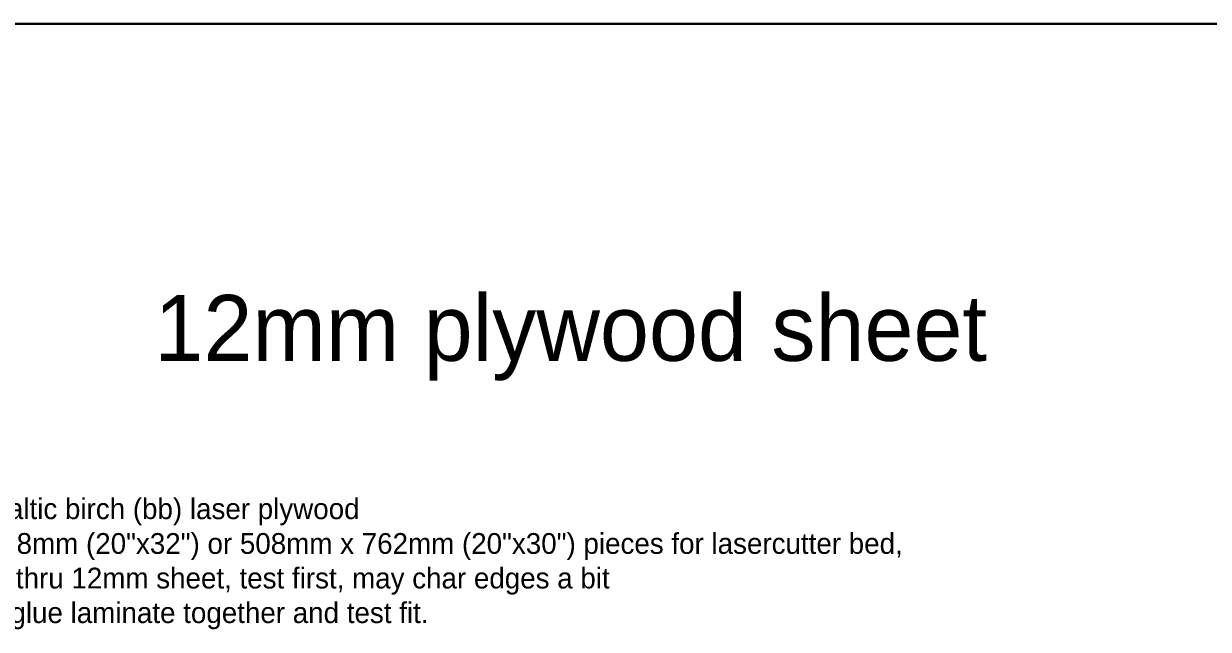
# Model space of a CAD drawing. Header units: millimetres. Extents: x -3535 to 20483, y -3090 to 7277.
# Drawn here: x 1139 to 3879, y 3694 to 5095 of the extents above; entities that cross this region are included whole.
import ezdxf

# ---------------------------------------------------------------- set-up
doc = ezdxf.new("R2010")
doc.units = ezdxf.units.MM
doc.header["$MEASUREMENT"] = 0
doc.layers.add('T_ANNO', color=6, linetype='Continuous', plot=False)

msp = doc.modelspace()

# ---------------------------------------------------------------- linework, layer by layer
at = {"layer": 'T_ANNO'}
for p, q in [((-666.3, 5094.5), (17435.3, 5094.5)), ((20483.3, 5094.5), (-666.3, 5094.5))]:
    msp.add_line(p, q, dxfattribs=at)

# ---------------------------------------------------------------- texts
at = {"layer": 'T_ANNO', "attachment_point": 1}
for s, width, heights, insert, char_height in [('\\A1;12mm plywood sheet', 2633.181, [425.7], (1441.7, 4467.2), 152.4), ('\\A1;{\\H0.94488x;interior grade 12mm (\\H0.7x;\\S1/2;\\H1.4286x;") baltic birch (bb) laser plywood\\Psheet cut to 508mm x 812.8mm (20"x32") or 508mm x 762mm (20"x30") pieces for lasercutter bed,\\Pneed 80+ watt laser to cut thru 12mm sheet, test first, may char edges a bit\\Pelse use 2 x 6mm pieces, glue laminate together and test fit.\\P} ', 4437.79, [455.6], (366.6, 4013.1), 50.8)]:
    msp.add_mtext_dynamic_manual_height_columns(s, width=width, gutter_width=50, heights=heights, dxfattribs=dict(at, insert=insert, char_height=char_height))

doc.saveas('drawing.dxf')
